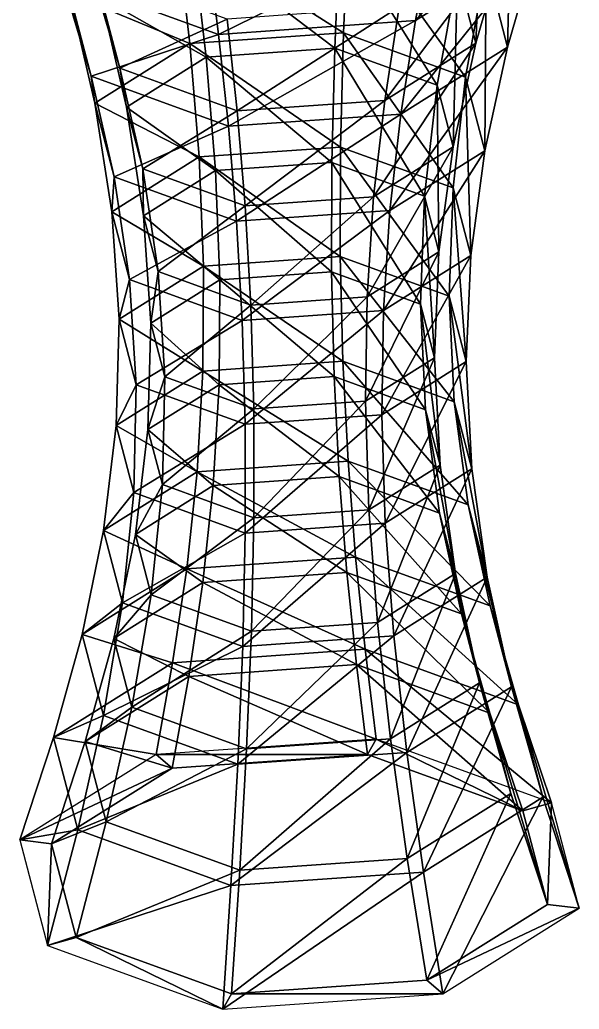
# Model space of a CAD drawing. Header units: metres. Extents: x -147 to 133, y -41 to 845.
# Drawn here: x -85 to 85, y -41.1 to 259.7 of the extents above; entities that cross this region are included whole.
import ezdxf

# ---------------------------------------------------------------- set-up
doc = ezdxf.new("R2010")
doc.units = ezdxf.units.M

msp = doc.modelspace()

# ---------------------------------------------------------------- linework, layer by layer
for points in [[(72.235176, 282.71994, -1663.3917), (82.672745, 313.8389, -1683.8456), (35.23419, 259.4673, -1704.9503), (35.23429, 259.46738, -1704.9502)], [(35.23419, 259.4673, -1704.9503), (82.672745, 313.8389, -1683.8456), (40.386192, 287.26462, -1731.3408), (40.38629, 287.2647, -1731.3407)], [(56.65467, 276.55545, -1597.2885), (64.72875, 311.40613, -1610.8784), (63.230362, 251.4261, -1643.2905), (63.23046, 251.42621, -1643.2904)], [(63.230362, 251.4261, -1643.2905), (64.72875, 311.40613, -1610.8784), (72.235176, 282.71994, -1663.3917), (72.235275, 282.72003, -1663.3916)], [(47.964645, 274.092, -1601.5797), (56.038727, 308.9427, -1615.1697), (53.587677, 252.6033, -1640.9171), (53.587776, 252.60341, -1640.917)], [(53.587677, 252.6033, -1640.9171), (56.038727, 308.9427, -1615.1697), (62.59249, 283.89713, -1661.0183), (62.59259, 283.89722, -1661.0182)], [(13.346569, 255.73807, -1557.2706), (-37.472763, 288.04666, -1574.121), (14.94208, 291.72418, -1568.6376), (14.942181, 291.72427, -1568.6375)], [(13.346569, 255.73807, -1557.2706), (14.94208, 291.72418, -1568.6376), (50.466675, 242.23938, -1582.7671), (50.466774, 242.23949, -1582.767)], [(50.466675, 242.23938, -1582.7671), (14.94208, 291.72418, -1568.6376), (56.65467, 276.55545, -1597.2885), (56.65477, 276.55554, -1597.2883)], [(-33.297485, 252.46544, -1562.1504), (-69.88593, 267.67715, -1610.5267), (-37.472763, 288.04666, -1574.121), (-37.472664, 288.04675, -1574.1208)], [(-33.297485, 252.46544, -1562.1504), (-37.472763, 288.04666, -1574.121), (13.346569, 255.73807, -1557.2706), (13.346669, 255.73817, -1557.2705)], [(10.699701, 251.07703, -1565.7126), (-32.52597, 283.91843, -1581.7687), (12.295211, 287.06314, -1577.0796), (12.295311, 287.06323, -1577.0795)], [(-24.599558, 255.26926, -1711.21), (40.386192, 287.26462, -1731.3408), (-27.994762, 282.46692, -1738.4946), (-27.994663, 282.467, -1738.4945)], [(35.23419, 259.4673, -1704.9503), (40.386192, 287.26462, -1731.3408), (-24.599558, 255.26926, -1711.21), (-24.599459, 255.26936, -1711.2098)], [(10.699701, 251.07703, -1565.7126), (12.295211, 287.06314, -1577.0796), (41.77665, 239.77594, -1587.0583), (41.77675, 239.77605, -1587.0582)], [(41.77665, 239.77594, -1587.0583), (12.295211, 287.06314, -1577.0796), (47.964645, 274.092, -1601.5797), (47.964745, 274.0921, -1601.5796)], [(-28.350693, 248.33719, -1569.798), (-60.24324, 266.49997, -1612.9), (-32.52597, 283.91843, -1581.7687), (-32.52587, 283.91852, -1581.7686)], [(-28.350693, 248.33719, -1569.798), (-32.52597, 283.91843, -1581.7687), (10.699701, 251.07703, -1565.7126), (10.699801, 251.07713, -1565.7125)], [(53.587677, 252.6033, -1640.9171), (62.59249, 283.89713, -1661.0183), (25.870409, 235.18486, -1672.0486), (25.870508, 235.18497, -1672.0485)], [(25.870409, 235.18486, -1672.0486), (62.59249, 283.89713, -1661.0183), (30.287394, 263.59555, -1697.3027), (30.287493, 263.59564, -1697.3026)], [(63.230362, 251.4261, -1643.2905), (72.235176, 282.71994, -1663.3917), (30.817204, 231.05661, -1679.6962), (30.817303, 231.05672, -1679.696)], [(30.817204, 231.05661, -1679.6962), (72.235176, 282.71994, -1663.3917), (35.23419, 259.4673, -1704.9503), (35.23429, 259.46738, -1704.9502)], [(-24.599558, 255.26926, -1711.21), (-27.994762, 282.46692, -1738.4946), (-72.216255, 272.58502, -1678.5037), (-72.216156, 272.5851, -1678.5035)], [(-54.62021, 245.01128, -1652.2374), (-21.952694, 259.9303, -1702.7678), (-63.52623, 275.04846, -1674.2124), (-63.52613, 275.04855, -1674.2123)], [(-54.62021, 245.01128, -1652.2374), (-63.52623, 275.04846, -1674.2124), (-60.24324, 266.49997, -1612.9), (-60.24314, 266.50006, -1612.8999)], [(41.77665, 239.77594, -1587.0583), (47.964645, 274.092, -1601.5797), (46.675705, 221.05394, -1621.331), (46.675804, 221.05405, -1621.3309)], [(46.675705, 221.05394, -1621.331), (47.964645, 274.092, -1601.5797), (53.587677, 252.6033, -1640.9171), (53.587776, 252.60341, -1640.917)], [(50.466675, 242.23938, -1582.7671), (56.65467, 276.55545, -1597.2885), (56.318398, 219.87674, -1623.7043), (56.318497, 219.87685, -1623.7042)], [(56.318398, 219.87674, -1623.7043), (56.65467, 276.55545, -1597.2885), (63.230362, 251.4261, -1643.2905), (63.23046, 251.42621, -1643.2904)], [(-63.31024, 242.54782, -1656.5287), (-24.599558, 255.26926, -1711.21), (-72.216255, 272.58502, -1678.5037), (-72.216156, 272.5851, -1678.5035)], [(-63.31024, 242.54782, -1656.5287), (-72.216255, 272.58502, -1678.5037), (-69.88593, 267.67715, -1610.5267), (-69.88583, 267.67725, -1610.5266)], [(-62.14202, 234.33858, -1594.5479), (-63.31024, 242.54782, -1656.5287), (-69.88593, 267.67715, -1610.5267), (-69.88583, 267.67725, -1610.5266)], [(-62.14202, 234.33858, -1594.5479), (-69.88593, 267.67715, -1610.5267), (-33.297485, 252.46544, -1562.1504), (-33.297386, 252.46555, -1562.1503)], [(-52.49933, 233.16139, -1596.9211), (-54.62021, 245.01128, -1652.2374), (-60.24324, 266.49997, -1612.9), (-60.24314, 266.50006, -1612.8999)], [(-52.49933, 233.16139, -1596.9211), (-60.24324, 266.49997, -1612.9), (-28.350693, 248.33719, -1569.798), (-28.350594, 248.3373, -1569.7979)], [(-18.950766, 232.04013, -1676.7375), (30.287394, 263.59555, -1697.3027), (-21.952694, 259.9303, -1702.7678), (-21.952595, 259.9304, -1702.7677)], [(25.870409, 235.18486, -1672.0486), (30.287394, 263.59555, -1697.3027), (-18.950766, 232.04013, -1676.7375), (-18.950666, 232.04024, -1676.7374)], [(-18.950766, 232.04013, -1676.7375), (-21.952694, 259.9303, -1702.7678), (-54.62021, 245.01128, -1652.2374), (-54.62011, 245.01138, -1652.2373)], [(-21.597633, 227.37909, -1685.1797), (35.23419, 259.4673, -1704.9503), (-24.599558, 255.26926, -1711.21), (-24.599459, 255.26936, -1711.2098)], [(30.817204, 231.05661, -1679.6962), (35.23419, 259.4673, -1704.9503), (-21.597633, 227.37909, -1685.1797), (-21.597534, 227.3792, -1685.1796)], [(12.46647, 221.01178, -1543.6218), (-33.297485, 252.46544, -1562.1504), (13.346569, 255.73807, -1557.2706), (13.346669, 255.73817, -1557.2705)], [(12.46647, 221.01178, -1543.6218), (13.346569, 255.73807, -1557.2706), (46.62748, 208.58917, -1567.0858), (46.62758, 208.58928, -1567.0857)], [(46.62748, 208.58917, -1567.0858), (13.346569, 255.73807, -1557.2706), (50.466675, 242.23938, -1582.7671), (50.466774, 242.23949, -1582.767)], [(-21.597633, 227.37909, -1685.1797), (-24.599558, 255.26926, -1711.21), (-63.31024, 242.54782, -1656.5287), (-63.310143, 242.54793, -1656.5286)], [(-30.459265, 218.00005, -1548.1125), (-62.14202, 234.33858, -1594.5479), (-33.297485, 252.46544, -1562.1504), (-33.297386, 252.46555, -1562.1503)], [(-30.459265, 218.00005, -1548.1125), (-33.297485, 252.46544, -1562.1504), (12.46647, 221.01178, -1543.6218), (12.46657, 221.01189, -1543.6217)], [(9.819604, 216.35074, -1552.064), (-28.350693, 248.33719, -1569.798), (10.699701, 251.07703, -1565.7126), (10.699801, 251.07713, -1565.7125)], [(9.819604, 216.35074, -1552.064), (10.699701, 251.07703, -1565.7126), (37.937454, 206.12573, -1571.3771), (37.937553, 206.12584, -1571.377)], [(37.937454, 206.12573, -1571.3771), (10.699701, 251.07703, -1565.7126), (41.77665, 239.77594, -1587.0583), (41.77675, 239.77605, -1587.0582)], [(46.675705, 221.05394, -1621.331), (53.587677, 252.6033, -1640.9171), (22.527073, 205.87814, -1648.4542), (22.527172, 205.87825, -1648.4541)], [(22.527073, 205.87814, -1648.4542), (53.587677, 252.6033, -1640.9171), (25.870409, 235.18486, -1672.0486), (25.870508, 235.18497, -1672.0485)], [(56.318398, 219.87674, -1623.7043), (63.230362, 251.4261, -1643.2905), (27.473867, 201.7499, -1656.1018), (27.473967, 201.75, -1656.1017)], [(27.473867, 201.7499, -1656.1018), (63.230362, 251.4261, -1643.2905), (30.817204, 231.05661, -1679.6962), (30.817303, 231.05672, -1679.696)], [(-25.512468, 213.8718, -1555.7603), (-52.49933, 233.16139, -1596.9211), (-28.350693, 248.33719, -1569.798), (-28.350594, 248.3373, -1569.7979)], [(-25.512468, 213.8718, -1555.7603), (-28.350693, 248.33719, -1569.798), (9.819604, 216.35074, -1552.064), (9.819704, 216.35085, -1552.0638)], [(-47.600266, 214.43939, -1631.1938), (-18.950766, 232.04013, -1676.7375), (-54.62021, 245.01128, -1652.2374), (-54.62011, 245.01138, -1652.2373)], [(-47.600266, 214.43939, -1631.1938), (-54.62021, 245.01128, -1652.2374), (-52.49933, 233.16139, -1596.9211), (-52.49923, 233.1615, -1596.921)], [(-56.2903, 211.97595, -1635.4851), (-21.597633, 227.37909, -1685.1797), (-63.31024, 242.54782, -1656.5287), (-63.310143, 242.54793, -1656.5286)], [(-56.2903, 211.97595, -1635.4851), (-63.31024, 242.54782, -1656.5287), (-62.14202, 234.33858, -1594.5479), (-62.141922, 234.33868, -1594.5477)], [(46.62748, 208.58917, -1567.0858), (50.466675, 242.23938, -1582.7671), (52.01271, 188.00922, -1604.7598), (52.01281, 188.00932, -1604.7596)], [(52.01271, 188.00922, -1604.7598), (50.466675, 242.23938, -1582.7671), (56.318398, 219.87674, -1623.7043), (56.318497, 219.87685, -1623.7042)], [(37.937454, 206.12573, -1571.3771), (41.77665, 239.77594, -1587.0583), (42.370026, 189.1864, -1602.3864), (42.370125, 189.18651, -1602.3862)], [(42.370026, 189.1864, -1602.3864), (41.77665, 239.77594, -1587.0583), (46.675705, 221.05394, -1621.331), (46.675804, 221.05405, -1621.3309)], [(-16.523315, 203.1383, -1652.5396), (25.870409, 235.18486, -1672.0486), (-18.950766, 232.04013, -1676.7375), (-18.950666, 232.04024, -1676.7374)], [(22.527073, 205.87814, -1648.4542), (25.870409, 235.18486, -1672.0486), (-16.523315, 203.1383, -1652.5396), (-16.523216, 203.13841, -1652.5394)], [(-57.004402, 201.3182, -1577.9275), (-56.2903, 211.97595, -1635.4851), (-62.14202, 234.33858, -1594.5479), (-62.141922, 234.33868, -1594.5477)], [(-57.004402, 201.3182, -1577.9275), (-62.14202, 234.33858, -1594.5479), (-30.459265, 218.00005, -1548.1125), (-30.459166, 218.00015, -1548.1124)], [(-47.36171, 200.141, -1580.3008), (-47.600266, 214.43939, -1631.1938), (-52.49933, 233.16139, -1596.9211), (-52.49923, 233.1615, -1596.921)], [(-47.36171, 200.141, -1580.3008), (-52.49933, 233.16139, -1596.9211), (-25.512468, 213.8718, -1555.7603), (-25.51237, 213.8719, -1555.7601)], [(-16.523315, 203.1383, -1652.5396), (-18.950766, 232.04013, -1676.7375), (-47.600266, 214.43939, -1631.1938), (-47.600166, 214.4395, -1631.1937)], [(-19.170181, 198.47726, -1660.9816), (30.817204, 231.05661, -1679.6962), (-21.597633, 227.37909, -1685.1797), (-21.597534, 227.3792, -1685.1796)], [(27.473867, 201.7499, -1656.1018), (30.817204, 231.05661, -1679.6962), (-19.170181, 198.47726, -1660.9816), (-19.170082, 198.47737, -1660.9814)], [(-19.170181, 198.47726, -1660.9816), (-21.597633, 227.37909, -1685.1797), (-56.2903, 211.97595, -1635.4851), (-56.2902, 211.97606, -1635.485)], [(12.392599, 187.70525, -1527.4017), (-30.459265, 218.00005, -1548.1125), (12.46647, 221.01178, -1543.6218), (12.46657, 221.01189, -1543.6217)], [(12.392599, 187.70525, -1527.4017), (12.46647, 221.01178, -1543.6218), (45.435234, 175.68933, -1550.0975), (45.435333, 175.68944, -1550.0974)], [(45.435234, 175.68933, -1550.0975), (12.46647, 221.01178, -1543.6218), (46.62748, 208.58917, -1567.0858), (46.62758, 208.58928, -1567.0857)], [(42.370026, 189.1864, -1602.3864), (46.675705, 221.05394, -1621.331), (20.520792, 175.45563, -1626.927), (20.520891, 175.45573, -1626.9269)], [(20.520792, 175.45563, -1626.927), (46.675705, 221.05394, -1621.331), (22.527073, 205.87814, -1648.4542), (22.527172, 205.87825, -1648.4541)], [(52.01271, 188.00922, -1604.7598), (56.318398, 219.87674, -1623.7043), (25.467585, 171.32738, -1634.5746), (25.467684, 171.32748, -1634.5745)], [(25.467585, 171.32738, -1634.5746), (56.318398, 219.87674, -1623.7043), (27.473867, 201.7499, -1656.1018), (27.473967, 201.75, -1656.1017)], [(-29.127815, 184.79211, -1531.7455), (-57.004402, 201.3182, -1577.9275), (-30.459265, 218.00005, -1548.1125), (-30.459166, 218.00015, -1548.1124)], [(-29.127815, 184.79211, -1531.7455), (-30.459265, 218.00005, -1548.1125), (12.392599, 187.70525, -1527.4017), (12.392699, 187.70535, -1527.4016)], [(-42.92913, 183.20169, -1611.31), (-16.523315, 203.1383, -1652.5396), (-47.600266, 214.43939, -1631.1938), (-47.600166, 214.4395, -1631.1937)], [(-42.92913, 183.20169, -1611.31), (-47.600266, 214.43939, -1631.1938), (-47.36171, 200.141, -1580.3008), (-47.36161, 200.14111, -1580.3007)], [(-24.18102, 180.66386, -1539.3931), (-47.36171, 200.141, -1580.3008), (-25.512468, 213.8718, -1555.7603), (-25.51237, 213.8719, -1555.7601)], [(9.745731, 183.04422, -1535.8438), (-25.512468, 213.8718, -1555.7603), (9.819604, 216.35074, -1552.064), (9.819704, 216.35085, -1552.0638)], [(-24.18102, 180.66386, -1539.3931), (-25.512468, 213.8718, -1555.7603), (9.745731, 183.04422, -1535.8438), (9.745831, 183.04433, -1535.8436)], [(9.745731, 183.04422, -1535.8438), (9.819604, 216.35074, -1552.064), (36.7452, 173.22589, -1554.3888), (36.7453, 173.226, -1554.3887)], [(36.7452, 173.22589, -1554.3888), (9.819604, 216.35074, -1552.064), (37.937454, 206.12573, -1571.3771), (37.937553, 206.12584, -1571.377)], [(-51.619156, 180.73825, -1615.6013), (-56.2903, 211.97595, -1635.4851), (-57.004402, 201.3182, -1577.9275), (-57.004303, 201.31831, -1577.9274)], [(-51.619156, 180.73825, -1615.6013), (-19.170181, 198.47726, -1660.9816), (-56.2903, 211.97595, -1635.4851), (-56.2902, 211.97606, -1635.485)], [(45.435234, 175.68933, -1550.0975), (46.62748, 208.58917, -1567.0858), (50.644157, 155.78313, -1586.5381), (50.644257, 155.78323, -1586.538)], [(50.644157, 155.78313, -1586.5381), (46.62748, 208.58917, -1567.0858), (52.01271, 188.00922, -1604.7598), (52.01281, 188.00932, -1604.7596)], [(-14.811278, 172.97668, -1630.6233), (22.527073, 205.87814, -1648.4542), (-16.523315, 203.1383, -1652.5396), (-16.523216, 203.13841, -1652.5394)], [(20.520792, 175.45563, -1626.927), (22.527073, 205.87814, -1648.4542), (-14.811278, 172.97668, -1630.6233), (-14.811178, 172.97679, -1630.6232)], [(36.7452, 173.22589, -1554.3888), (37.937454, 206.12573, -1571.3771), (41.001472, 156.96033, -1584.1647), (41.00157, 156.96043, -1584.1646)], [(41.001472, 156.96033, -1584.1647), (37.937454, 206.12573, -1571.3771), (42.370026, 189.1864, -1602.3864), (42.370125, 189.18651, -1602.3862)], [(-14.811278, 172.97668, -1630.6233), (-16.523315, 203.1383, -1652.5396), (-42.92913, 183.20169, -1611.31), (-42.92903, 183.2018, -1611.3099)], [(-17.458143, 168.31564, -1639.0654), (27.473867, 201.7499, -1656.1018), (-19.170181, 198.47726, -1660.9816), (-19.170082, 198.47737, -1660.9814)], [(25.467585, 171.32738, -1634.5746), (27.473867, 201.7499, -1656.1018), (-17.458143, 168.31564, -1639.0654), (-17.458044, 168.31575, -1639.0653)], [(-54.80391, 168.6564, -1560.5842), (-51.619156, 180.73825, -1615.6013), (-57.004402, 201.3182, -1577.9275), (-57.004303, 201.31831, -1577.9274)], [(-54.80391, 168.6564, -1560.5842), (-57.004402, 201.3182, -1577.9275), (-29.127815, 184.79211, -1531.7455), (-29.127716, 184.79222, -1531.7454)], [(-45.161224, 167.47922, -1562.9575), (-42.92913, 183.20169, -1611.31), (-47.36171, 200.141, -1580.3008), (-47.36161, 200.14111, -1580.3007)], [(-45.161224, 167.47922, -1562.9575), (-47.36171, 200.141, -1580.3008), (-24.18102, 180.66386, -1539.3931), (-24.180922, 180.66397, -1539.393)], [(-17.458143, 168.31564, -1639.0654), (-19.170181, 198.47726, -1660.9816), (-51.619156, 180.73825, -1615.6013), (-51.619057, 180.73836, -1615.6012)], [(13.159282, 155.87888, -1508.5006), (-29.127815, 184.79211, -1531.7455), (12.392599, 187.70525, -1527.4017), (12.392699, 187.70535, -1527.4016)], [(13.159282, 155.87888, -1508.5006), (12.392599, 187.70525, -1527.4017), (47.002625, 143.5718, -1531.7465), (47.002724, 143.5719, -1531.7463)], [(47.002625, 143.5718, -1531.7465), (12.392599, 187.70525, -1527.4017), (45.435234, 175.68933, -1550.0975), (45.435333, 175.68944, -1550.0974)], [(41.001472, 156.96033, -1584.1647), (42.370026, 189.1864, -1602.3864), (20.021284, 143.77568, -1607.7291), (20.021383, 143.77579, -1607.729)], [(20.021284, 143.77568, -1607.7291), (42.370026, 189.1864, -1602.3864), (20.520792, 175.45563, -1626.927), (20.520891, 175.45573, -1626.9269)], [(50.644157, 155.78313, -1586.5381), (52.01271, 188.00922, -1604.7598), (24.968079, 139.64743, -1615.3768), (24.968178, 139.64754, -1615.3767)], [(24.968079, 139.64743, -1615.3768), (52.01271, 188.00922, -1604.7598), (25.467585, 171.32738, -1634.5746), (25.467684, 171.32748, -1634.5745)], [(-29.367294, 152.89516, -1512.9496), (-54.80391, 168.6564, -1560.5842), (-29.127815, 184.79211, -1531.7455), (-29.127716, 184.79222, -1531.7454)], [(-29.367294, 152.89516, -1512.9496), (-29.127815, 184.79211, -1531.7455), (13.159282, 155.87888, -1508.5006), (13.159382, 155.87898, -1508.5005)], [(-49.59497, 148.75021, -1597.0247), (-51.619156, 180.73825, -1615.6013), (-54.80391, 168.6564, -1560.5842), (-54.80381, 168.65651, -1560.5841)], [(-49.59497, 148.75021, -1597.0247), (-17.458143, 168.31564, -1639.0654), (-51.619156, 180.73825, -1615.6013), (-51.619057, 180.73836, -1615.6012)], [(-40.904945, 151.21365, -1592.7334), (-42.92913, 183.20169, -1611.31), (-45.161224, 167.47922, -1562.9575), (-45.161125, 167.47932, -1562.9574)], [(-24.4205, 148.7669, -1520.5973), (-45.161224, 167.47922, -1562.9575), (-24.18102, 180.66386, -1539.3931), (-24.180922, 180.66397, -1539.393)], [(-40.904945, 151.21365, -1592.7334), (-14.811278, 172.97668, -1630.6233), (-42.92913, 183.20169, -1611.31), (-42.92903, 183.2018, -1611.3099)], [(-24.4205, 148.7669, -1520.5973), (-24.18102, 180.66386, -1539.3931), (10.512414, 151.21785, -1516.9427), (10.512514, 151.21796, -1516.9426)], [(10.512414, 151.21785, -1516.9427), (-24.18102, 180.66386, -1539.3931), (9.745731, 183.04422, -1535.8438), (9.745831, 183.04433, -1535.8436)], [(10.512414, 151.21785, -1516.9427), (9.745731, 183.04422, -1535.8438), (38.3126, 141.10834, -1536.0377), (38.3127, 141.10844, -1536.0376)], [(38.3126, 141.10834, -1536.0377), (9.745731, 183.04422, -1535.8438), (36.7452, 173.22589, -1554.3888), (36.7453, 173.226, -1554.3887)], [(-13.905467, 141.39532, -1611.2784), (20.520792, 175.45563, -1626.927), (-14.811278, 172.97668, -1630.6233), (-14.811178, 172.97679, -1630.6232)], [(20.021284, 143.77568, -1607.7291), (20.520792, 175.45563, -1626.927), (-13.905467, 141.39532, -1611.2784), (-13.905367, 141.39543, -1611.2783)], [(47.002625, 143.5718, -1531.7465), (45.435234, 175.68933, -1550.0975), (52.33779, 123.1832, -1569.0701), (52.33789, 123.1833, -1569.07)], [(52.33779, 123.1832, -1569.0701), (45.435234, 175.68933, -1550.0975), (50.644157, 155.78313, -1586.5381), (50.644257, 155.78323, -1586.538)], [(-13.905467, 141.39532, -1611.2784), (-14.811278, 172.97668, -1630.6233), (-40.904945, 151.21365, -1592.7334), (-40.904846, 151.21376, -1592.7333)], [(38.3126, 141.10834, -1536.0377), (36.7452, 173.22589, -1554.3888), (42.6951, 124.3604, -1566.6967), (42.695198, 124.3605, -1566.6965)], [(42.6951, 124.3604, -1566.6967), (36.7452, 173.22589, -1554.3888), (41.001472, 156.96033, -1584.1647), (41.00157, 156.96043, -1584.1646)], [(-55.66559, 136.36842, -1542.4873), (-49.59497, 148.75021, -1597.0247), (-54.80391, 168.6564, -1560.5842), (-54.80381, 168.65651, -1560.5841)], [(-55.66559, 136.36842, -1542.4873), (-54.80391, 168.6564, -1560.5842), (-29.367294, 152.89516, -1512.9496), (-29.367195, 152.89526, -1512.9495)], [(-16.552332, 136.7343, -1619.7206), (25.467585, 171.32738, -1634.5746), (-17.458143, 168.31564, -1639.0654), (-17.458044, 168.31575, -1639.0653)], [(24.968079, 139.64743, -1615.3768), (25.467585, 171.32738, -1634.5746), (-16.552332, 136.7343, -1619.7206), (-16.552233, 136.7344, -1619.7205)], [(-16.552332, 136.7343, -1619.7206), (-17.458143, 168.31564, -1639.0654), (-49.59497, 148.75021, -1597.0247), (-49.59487, 148.75032, -1597.0245)], [(-46.022903, 135.19124, -1544.8606), (-40.904945, 151.21365, -1592.7334), (-45.161224, 167.47922, -1562.9575), (-45.161125, 167.47932, -1562.9574)], [(-46.022903, 135.19124, -1544.8606), (-45.161224, 167.47922, -1562.9575), (-24.4205, 148.7669, -1520.5973), (-24.4204, 148.76701, -1520.5972)], [(21.092703, 110.78474, -1590.96), (41.001472, 156.96033, -1584.1647), (20.021284, 143.77568, -1607.7291), (20.021383, 143.77579, -1607.729)], [(42.6951, 124.3604, -1566.6967), (41.001472, 156.96033, -1584.1647), (21.092703, 110.78474, -1590.96), (21.092802, 110.784836, -1590.9598)], [(14.741936, 125.48941, -1486.9971), (-29.367294, 152.89516, -1512.9496), (13.159282, 155.87888, -1508.5006), (13.159382, 155.87898, -1508.5005)], [(14.741936, 125.48941, -1486.9971), (13.159282, 155.87888, -1508.5006), (51.248985, 112.21367, -1512.0725), (51.249084, 112.21377, -1512.0724)], [(51.248985, 112.21367, -1512.0725), (13.159282, 155.87888, -1508.5006), (47.002625, 143.5718, -1531.7465), (47.002724, 143.5719, -1531.7463)], [(26.039497, 106.65649, -1598.6077), (50.644157, 155.78313, -1586.5381), (24.968079, 139.64743, -1615.3768), (24.968178, 139.64754, -1615.3767)], [(52.33779, 123.1832, -1569.0701), (50.644157, 155.78313, -1586.5381), (26.039497, 106.65649, -1598.6077), (26.039597, 106.656586, -1598.6075)], [(-31.13177, 122.270836, -1491.7961), (-55.66559, 136.36842, -1542.4873), (-29.367294, 152.89516, -1512.9496), (-29.367195, 152.89526, -1512.9495)], [(-41.640404, 118.44329, -1575.5195), (-40.904945, 151.21365, -1592.7334), (-46.022903, 135.19124, -1544.8606), (-46.022804, 135.19135, -1544.8605)], [(-41.640404, 118.44329, -1575.5195), (-13.905467, 141.39532, -1611.2784), (-40.904945, 151.21365, -1592.7334), (-40.904846, 151.21376, -1592.7333)], [(-31.13177, 122.270836, -1491.7961), (-29.367294, 152.89516, -1512.9496), (14.741936, 125.48941, -1486.9971), (14.742036, 125.48951, -1486.997)], [(12.095066, 120.82837, -1495.4391), (-24.4205, 148.7669, -1520.5973), (10.512414, 151.21785, -1516.9427), (10.512514, 151.21796, -1516.9426)], [(12.095066, 120.82837, -1495.4391), (10.512414, 151.21785, -1516.9427), (42.558952, 109.75022, -1516.3638), (42.55905, 109.75032, -1516.3636)], [(42.558952, 109.75022, -1516.3638), (10.512414, 151.21785, -1516.9427), (38.3126, 141.10834, -1536.0377), (38.3127, 141.10844, -1536.0376)], [(-50.33043, 115.97984, -1579.8108), (-49.59497, 148.75021, -1597.0247), (-55.66559, 136.36842, -1542.4873), (-55.66549, 136.36853, -1542.4872)], [(-50.33043, 115.97984, -1579.8108), (-16.552332, 136.7343, -1619.7206), (-49.59497, 148.75021, -1597.0247), (-49.59487, 148.75032, -1597.0245)], [(-26.184975, 118.142586, -1499.4438), (-46.022903, 135.19124, -1544.8606), (-24.4205, 148.7669, -1520.5973), (-24.4204, 148.76701, -1520.5972)], [(-26.184975, 118.142586, -1499.4438), (-24.4205, 148.7669, -1520.5973), (12.095066, 120.82837, -1495.4391), (12.095166, 120.82847, -1495.439)], [(-13.840203, 108.333786, -1594.6145), (-13.905467, 141.39532, -1611.2784), (-41.640404, 118.44329, -1575.5195), (-41.640305, 118.44339, -1575.5194)], [(-13.840203, 108.333786, -1594.6145), (20.021284, 143.77568, -1607.7291), (-13.905467, 141.39532, -1611.2784), (-13.905367, 141.39543, -1611.2783)], [(21.092703, 110.78474, -1590.96), (20.021284, 143.77568, -1607.7291), (-13.840203, 108.333786, -1594.6145), (-13.840103, 108.333885, -1594.6144)], [(51.248985, 112.21367, -1512.0725), (47.002625, 143.5718, -1531.7465), (57.00406, 90.22035, -1552.3336), (57.004158, 90.22045, -1552.3335)], [(57.00406, 90.22035, -1552.3336), (47.002625, 143.5718, -1531.7465), (52.33779, 123.1832, -1569.0701), (52.33789, 123.1833, -1569.07)], [(-16.48707, 103.67276, -1603.0566), (24.968079, 139.64743, -1615.3768), (-16.552332, 136.7343, -1619.7206), (-16.552233, 136.7344, -1619.7205)], [(26.039497, 106.65649, -1598.6077), (24.968079, 139.64743, -1615.3768), (-16.48707, 103.67276, -1603.0566), (-16.48697, 103.67286, -1603.0565)], [(42.558952, 109.75022, -1516.3638), (38.3126, 141.10834, -1536.0377), (47.361366, 91.39755, -1549.9603), (47.361465, 91.39765, -1549.9602)], [(47.361366, 91.39755, -1549.9603), (38.3126, 141.10834, -1536.0377), (42.6951, 124.3604, -1566.6967), (42.695198, 124.3605, -1566.6965)], [(-59.499924, 104.44335, -1523.6587), (-50.33043, 115.97984, -1579.8108), (-55.66559, 136.36842, -1542.4873), (-55.66549, 136.36853, -1542.4872)], [(-59.499924, 104.44335, -1523.6587), (-55.66559, 136.36842, -1542.4873), (-31.13177, 122.270836, -1491.7961), (-31.13167, 122.270935, -1491.796)], [(-16.48707, 103.67276, -1603.0566), (-16.552332, 136.7343, -1619.7206), (-50.33043, 115.97984, -1579.8108), (-50.33033, 115.97994, -1579.8107)], [(-49.85724, 103.26615, -1526.032), (-41.640404, 118.44329, -1575.5195), (-46.022903, 135.19124, -1544.8606), (-46.022804, 135.19135, -1544.8605)], [(-49.85724, 103.26615, -1526.032), (-46.022903, 135.19124, -1544.8606), (-26.184975, 118.142586, -1499.4438), (-26.184875, 118.142685, -1499.4437)], [(17.058819, 96.3929, -1463.1516), (-31.13177, 122.270836, -1491.7961), (14.741936, 125.48941, -1486.9971), (14.742036, 125.48951, -1486.997)], [(17.058819, 96.3929, -1463.1516), (14.741936, 125.48941, -1486.9971), (57.905914, 81.5389, -1491.2081), (57.906013, 81.539, -1491.208)], [(57.905914, 81.5389, -1491.2081), (14.741936, 125.48941, -1486.9971), (51.248985, 112.21367, -1512.0725), (51.249084, 112.21377, -1512.0724)], [(23.689121, 76.521126, -1576.5485), (42.6951, 124.3604, -1566.6967), (21.092703, 110.78474, -1590.96), (21.092802, 110.784836, -1590.9598)], [(47.361366, 91.39755, -1549.9603), (42.6951, 124.3604, -1566.6967), (23.689121, 76.521126, -1576.5485), (23.68922, 76.521225, -1576.5483)], [(-34.268463, 92.791695, -1468.5214), (-59.499924, 104.44335, -1523.6587), (-31.13177, 122.270836, -1491.7961), (-31.13167, 122.270935, -1491.796)], [(-34.268463, 92.791695, -1468.5214), (-31.13177, 122.270836, -1491.7961), (17.058819, 96.3929, -1463.1516), (17.058918, 96.393, -1463.1515)], [(14.411951, 91.73186, -1471.5938), (-26.184975, 118.142586, -1499.4438), (12.095066, 120.82837, -1495.4391), (12.095166, 120.82847, -1495.439)], [(14.411951, 91.73186, -1471.5938), (12.095066, 120.82837, -1495.4391), (49.21589, 79.075455, -1495.4994), (49.21599, 79.075554, -1495.4993)], [(49.21589, 79.075455, -1495.4994), (12.095066, 120.82837, -1495.4391), (42.558952, 109.75022, -1516.3638), (42.55905, 109.75032, -1516.3636)], [(28.635916, 72.392876, -1584.196), (52.33779, 123.1832, -1569.0701), (26.039497, 106.65649, -1598.6077), (26.039597, 106.656586, -1598.6075)], [(57.00406, 90.22035, -1552.3336), (52.33779, 123.1832, -1569.0701), (28.635916, 72.392876, -1584.196), (28.636015, 72.392975, -1584.1959)], [(-45.054817, 84.9135, -1559.6285), (-41.640404, 118.44329, -1575.5195), (-49.85724, 103.26615, -1526.032), (-49.85714, 103.26625, -1526.0319)], [(-29.321667, 88.663445, -1476.1691), (-49.85724, 103.26615, -1526.032), (-26.184975, 118.142586, -1499.4438), (-26.184875, 118.142685, -1499.4437)], [(-45.054817, 84.9135, -1559.6285), (-13.840203, 108.333786, -1594.6145), (-41.640404, 118.44329, -1575.5195), (-41.640305, 118.44339, -1575.5194)], [(-29.321667, 88.663445, -1476.1691), (-26.184975, 118.142586, -1499.4438), (14.411951, 91.73186, -1471.5938), (14.412051, 91.73196, -1471.5936)], [(-53.744843, 82.45005, -1563.9198), (-50.33043, 115.97984, -1579.8108), (-59.499924, 104.44335, -1523.6587), (-59.499825, 104.44345, -1523.6586)], [(-53.744843, 82.45005, -1563.9198), (-16.48707, 103.67276, -1603.0566), (-50.33043, 115.97984, -1579.8108), (-50.33033, 115.97994, -1579.8107)], [(57.905914, 81.5389, -1491.2081), (51.248985, 112.21367, -1512.0725), (64.34517, 56.930973, -1536.2556), (64.34527, 56.931072, -1536.2555)], [(64.34517, 56.930973, -1536.2556), (51.248985, 112.21367, -1512.0725), (57.00406, 90.22035, -1552.3336), (57.004158, 90.22045, -1552.3335)], [(-14.590918, 73.83534, -1580.5531), (-13.840203, 108.333786, -1594.6145), (-45.054817, 84.9135, -1559.6285), (-45.054718, 84.9136, -1559.6284)], [(23.689121, 76.521126, -1576.5485), (21.092703, 110.78474, -1590.96), (-14.590918, 73.83534, -1580.5531), (-14.590817, 73.83544, -1580.553)], [(-14.590918, 73.83534, -1580.5531), (21.092703, 110.78474, -1590.96), (-13.840203, 108.333786, -1594.6145), (-13.840103, 108.333885, -1594.6144)], [(49.21589, 79.075455, -1495.4994), (42.558952, 109.75022, -1516.3638), (54.702477, 58.10817, -1533.8823), (54.702576, 58.10827, -1533.8822)], [(54.702477, 58.10817, -1533.8823), (42.558952, 109.75022, -1516.3638), (47.361366, 91.39755, -1549.9603), (47.361465, 91.39765, -1549.9602)], [(28.635916, 72.392876, -1584.196), (26.039497, 106.65649, -1598.6077), (-17.237785, 69.1743, -1588.9952), (-17.237686, 69.1744, -1588.9951)], [(-17.237785, 69.1743, -1588.9952), (26.039497, 106.65649, -1598.6077), (-16.48707, 103.67276, -1603.0566), (-16.48697, 103.67286, -1603.0565)], [(-66.00908, 72.84483, -1504.1718), (-53.744843, 82.45005, -1563.9198), (-59.499924, 104.44335, -1523.6587), (-59.499825, 104.44345, -1523.6586)], [(-66.00908, 72.84483, -1504.1718), (-59.499924, 104.44335, -1523.6587), (-34.268463, 92.791695, -1468.5214), (-34.268364, 92.791794, -1468.5212)], [(-56.366394, 71.66764, -1506.545), (-45.054817, 84.9135, -1559.6285), (-49.85724, 103.26615, -1526.032), (-49.85714, 103.26625, -1526.0319)], [(-56.366394, 71.66764, -1506.545), (-49.85724, 103.26615, -1526.032), (-29.321667, 88.663445, -1476.1691), (-29.321568, 88.66354, -1476.169)], [(-17.237785, 69.1743, -1588.9952), (-16.48707, 103.67276, -1603.0566), (-53.744843, 82.45005, -1563.9198), (-53.744743, 82.45015, -1563.9197)], [(19.976742, 68.354774, -1437.3893), (-34.268463, 92.791695, -1468.5214), (17.058819, 96.3929, -1463.1516), (17.058918, 96.393, -1463.1515)], [(19.976742, 68.354774, -1437.3893), (17.058819, 96.3929, -1463.1516), (66.536125, 51.423515, -1469.3694), (66.536224, 51.423615, -1469.3693)], [(66.536125, 51.423515, -1469.3694), (17.058819, 96.3929, -1463.1516), (57.905914, 81.5389, -1491.2081), (57.906013, 81.539, -1491.208)], [(-38.528435, 64.24997, -1443.5099), (-66.00908, 72.84483, -1504.1718), (-34.268463, 92.791695, -1468.5214), (-34.268364, 92.791794, -1468.5212)], [(-38.528435, 64.24997, -1443.5099), (-34.268463, 92.791695, -1468.5214), (19.976742, 68.354774, -1437.3893), (19.976841, 68.35487, -1437.3892)], [(17.32987, 63.69374, -1445.8314), (-29.321667, 88.663445, -1476.1691), (14.411951, 91.73186, -1471.5938), (14.412051, 91.73196, -1471.5936)], [(17.32987, 63.69374, -1445.8314), (14.411951, 91.73186, -1471.5938), (57.846092, 48.96007, -1473.6605), (57.84619, 48.96017, -1473.6604)], [(57.846092, 48.96007, -1473.6605), (14.411951, 91.73186, -1471.5938), (49.21589, 79.075455, -1495.4994), (49.21599, 79.075554, -1495.4993)], [(27.657753, 41.112373, -1564.2583), (47.361366, 91.39755, -1549.9603), (23.689121, 76.521126, -1576.5485), (23.68922, 76.521225, -1576.5483)], [(54.702477, 58.10817, -1533.8823), (47.361366, 91.39755, -1549.9603), (27.657753, 41.112373, -1564.2583), (27.657852, 41.112473, -1564.2582)], [(-33.581642, 60.12171, -1451.1576), (-56.366394, 71.66764, -1506.545), (-29.321667, 88.663445, -1476.1691), (-29.321568, 88.66354, -1476.169)], [(-33.581642, 60.12171, -1451.1576), (-29.321667, 88.663445, -1476.1691), (17.32987, 63.69374, -1445.8314), (17.32997, 63.69384, -1445.8313)], [(32.604553, 36.984123, -1571.906), (57.00406, 90.22035, -1552.3336), (28.635916, 72.392876, -1584.196), (28.636015, 72.392975, -1584.1959)], [(64.34517, 56.930973, -1536.2556), (57.00406, 90.22035, -1552.3336), (32.604553, 36.984123, -1571.906), (32.604652, 36.984222, -1571.9059)], [(-50.8798, 50.700363, -1544.928), (-45.054817, 84.9135, -1559.6285), (-56.366394, 71.66764, -1506.545), (-56.366295, 71.66774, -1506.5449)], [(-50.8798, 50.700363, -1544.928), (-14.590918, 73.83534, -1580.5531), (-45.054817, 84.9135, -1559.6285), (-45.054718, 84.9136, -1559.6284)], [(-59.56983, 48.236916, -1549.2192), (-53.744843, 82.45005, -1563.9198), (-66.00908, 72.84483, -1504.1718), (-66.00898, 72.84493, -1504.1716)], [(-59.56983, 48.236916, -1549.2192), (-17.237785, 69.1743, -1588.9952), (-53.744843, 82.45005, -1563.9198), (-53.744743, 82.45015, -1563.9197)], [(66.536125, 51.423515, -1469.3694), (57.905914, 81.5389, -1491.2081), (73.87587, 23.374275, -1520.7166), (73.87597, 23.374374, -1520.7164)], [(73.87587, 23.374275, -1520.7166), (57.905914, 81.5389, -1491.2081), (64.34517, 56.930973, -1536.2556), (64.34527, 56.931072, -1536.2555)], [(57.846092, 48.96007, -1473.6605), (49.21589, 79.075455, -1495.4994), (64.233185, 24.551472, -1518.3431), (64.233284, 24.55157, -1518.343)], [(64.233185, 24.551472, -1518.3431), (49.21589, 79.075455, -1495.4994), (54.702477, 58.10817, -1533.8823), (54.702576, 58.10827, -1533.8822)], [(27.657753, 41.112373, -1564.2583), (23.689121, 76.521126, -1576.5485), (-16.075861, 38.043957, -1568.8335), (-16.075762, 38.044056, -1568.8334)], [(-16.075861, 38.043957, -1568.8335), (23.689121, 76.521126, -1576.5485), (-14.590918, 73.83534, -1580.5531), (-14.590817, 73.83544, -1580.553)], [(-74.70785, 41.51362, -1484.1459), (-59.56983, 48.236916, -1549.2192), (-66.00908, 72.84483, -1504.1718), (-66.00898, 72.84493, -1504.1716)], [(-74.70785, 41.51362, -1484.1459), (-66.00908, 72.84483, -1504.1718), (-38.528435, 64.24997, -1443.5099), (-38.528336, 64.25007, -1443.5098)], [(-16.075861, 38.043957, -1568.8335), (-14.590918, 73.83534, -1580.5531), (-50.8798, 50.700363, -1544.928), (-50.8797, 50.700462, -1544.9279)], [(32.604553, 36.984123, -1571.906), (28.635916, 72.392876, -1584.196), (-18.722725, 33.38292, -1577.2756), (-18.722626, 33.38302, -1577.2755)], [(-18.722725, 33.38292, -1577.2756), (28.635916, 72.392876, -1584.196), (-17.237785, 69.1743, -1588.9952), (-17.237686, 69.1744, -1588.9951)], [(-65.065155, 40.336426, -1486.5192), (-50.8798, 50.700363, -1544.928), (-56.366394, 71.66764, -1506.545), (-56.366295, 71.66774, -1506.5449)], [(-65.065155, 40.336426, -1486.5192), (-56.366394, 71.66764, -1506.545), (-33.581642, 60.12171, -1451.1576), (-33.581543, 60.12181, -1451.1575)], [(-18.722725, 33.38292, -1577.2756), (-17.237785, 69.1743, -1588.9952), (-59.56983, 48.236916, -1549.2192), (-59.569733, 48.237015, -1549.2191)], [(23.320387, 41.066353, -1410.269), (-38.528435, 64.24997, -1443.5099), (19.976742, 68.354774, -1437.3893), (19.976841, 68.35487, -1437.3892)], [(23.320387, 41.066353, -1410.269), (19.976742, 68.354774, -1437.3893), (76.564064, 21.704363, -1446.8403), (76.56416, 21.704462, -1446.8402)], [(76.564064, 21.704363, -1446.8403), (19.976742, 68.354774, -1437.3893), (66.536125, 51.423515, -1469.3694), (66.536224, 51.423615, -1469.3693)], [(-43.584076, 36.372234, -1417.2684), (-74.70785, 41.51362, -1484.1459), (-38.528435, 64.24997, -1443.5099), (-38.528336, 64.25007, -1443.5098)], [(-43.584076, 36.372234, -1417.2684), (-38.528435, 64.24997, -1443.5099), (23.320387, 41.066353, -1410.269), (23.320486, 41.066452, -1410.2689)], [(20.67352, 36.40532, -1418.7112), (-33.581642, 60.12171, -1451.1576), (17.32987, 63.69374, -1445.8314), (17.32997, 63.69384, -1445.8313)], [(20.67352, 36.40532, -1418.7112), (17.32987, 63.69374, -1445.8314), (67.87404, 19.240915, -1451.1316), (67.87414, 19.241014, -1451.1315)], [(67.87404, 19.240915, -1451.1316), (17.32987, 63.69374, -1445.8314), (57.846092, 48.96007, -1473.6605), (57.84619, 48.96017, -1473.6604)], [(-38.637283, 32.243984, -1424.9161), (-65.065155, 40.336426, -1486.5192), (-33.581642, 60.12171, -1451.1576), (-33.581543, 60.12181, -1451.1575)], [(-38.637283, 32.243984, -1424.9161), (-33.581642, 60.12171, -1451.1576), (20.67352, 36.40532, -1418.7112), (20.673618, 36.40542, -1418.711)], [(32.749672, 4.766197, -1553.7047), (54.702477, 58.10817, -1533.8823), (27.657753, 41.112373, -1564.2583), (27.657852, 41.112473, -1564.2582)], [(64.233185, 24.551472, -1518.3431), (54.702477, 58.10817, -1533.8823), (32.749672, 4.766197, -1553.7047), (32.74977, 4.766297, -1553.7046)], [(37.696472, 0.637945, -1561.3524), (64.34517, 56.930973, -1536.2556), (32.604553, 36.984123, -1571.906), (32.604652, 36.984222, -1571.9059)], [(73.87587, 23.374275, -1520.7166), (64.34517, 56.930973, -1536.2556), (37.696472, 0.637945, -1561.3524), (37.69657, 0.638045, -1561.3523)], [(76.564064, 21.704363, -1446.8403), (66.536125, 51.423515, -1469.3694), (84.95755, -10.371766, -1505.5592), (84.95765, -10.371666, -1505.5591)], [(84.95755, -10.371766, -1505.5592), (66.536125, 51.423515, -1469.3694), (73.87587, 23.374275, -1520.7166), (73.87597, 23.374374, -1520.7164)], [(-67.368095, 13.464394, -1535.493), (-59.56983, 48.236916, -1549.2192), (-74.70785, 41.51362, -1484.1459), (-74.70775, 41.513718, -1484.1458)], [(-67.368095, 13.464394, -1535.493), (-18.722725, 33.38292, -1577.2756), (-59.56983, 48.236916, -1549.2192), (-59.569733, 48.237015, -1549.2191)], [(-58.67807, 15.927839, -1531.2018), (-50.8798, 50.700363, -1544.928), (-65.065155, 40.336426, -1486.5192), (-65.065056, 40.336525, -1486.519)], [(-58.67807, 15.927839, -1531.2018), (-16.075861, 38.043957, -1568.8335), (-50.8798, 50.700363, -1544.928), (-50.8797, 50.700462, -1544.9279)], [(67.87404, 19.240915, -1451.1316), (57.846092, 48.96007, -1473.6605), (75.31486, -9.194569, -1503.1858), (75.31496, -9.194468, -1503.1857)], [(75.31486, -9.194569, -1503.1858), (57.846092, 48.96007, -1473.6605), (64.233185, 24.551472, -1518.3431), (64.233284, 24.55157, -1518.343)], [(-84.95758, 10.371753, -1463.7382), (-67.368095, 13.464394, -1535.493), (-74.70785, 41.51362, -1484.1459), (-74.70775, 41.513718, -1484.1458)], [(-84.95758, 10.371753, -1463.7382), (-74.70785, 41.51362, -1484.1459), (-43.584076, 36.372234, -1417.2684), (-43.583977, 36.372334, -1417.2683)], [(-75.314896, 9.194557, -1466.1116), (-58.67807, 15.927839, -1531.2018), (-65.065155, 40.336426, -1486.5192), (-65.065056, 40.336525, -1486.519)], [(-75.314896, 9.194557, -1466.1116), (-65.065155, 40.336426, -1486.5192), (-38.637283, 32.243984, -1424.9161), (-38.637184, 32.244083, -1424.916)], [(20.67352, 36.40532, -1418.7112), (23.320387, 41.066353, -1410.269), (-43.584076, 36.372234, -1417.2684), (-43.583977, 36.372334, -1417.2683)], [(32.749672, 4.766197, -1553.7047), (27.657753, 41.112373, -1564.2583), (-18.161833, 1.194168, -1559.0309), (-18.161734, 1.194268, -1559.0308)], [(-18.161833, 1.194168, -1559.0309), (27.657753, 41.112373, -1564.2583), (-16.075861, 38.043957, -1568.8335), (-16.075762, 38.044056, -1568.8334)], [(23.320387, 41.066353, -1410.269), (20.67352, 36.40532, -1418.7112), (67.87404, 19.240915, -1451.1316), (67.87414, 19.241014, -1451.1315)], [(67.87404, 19.240915, -1451.1316), (76.564064, 21.704363, -1446.8403), (23.320387, 41.066353, -1410.269), (23.320486, 41.066452, -1410.2689)], [(-38.637283, 32.243984, -1424.9161), (-43.584076, 36.372234, -1417.2684), (-84.95758, 10.371753, -1463.7382), (-84.95748, 10.371853, -1463.738)], [(-18.161833, 1.194168, -1559.0309), (-16.075861, 38.043957, -1568.8335), (-58.67807, 15.927839, -1531.2018), (-58.67797, 15.927939, -1531.2017)], [(-43.584076, 36.372234, -1417.2684), (-38.637283, 32.243984, -1424.9161), (20.67352, 36.40532, -1418.7112), (20.673618, 36.40542, -1418.711)], [(37.696472, 0.637945, -1561.3524), (32.604553, 36.984123, -1571.906), (-20.8087, -3.466865, -1567.473), (-20.808601, -3.466766, -1567.4729)], [(-20.8087, -3.466865, -1567.473), (32.604553, 36.984123, -1571.906), (-18.722725, 33.38292, -1577.2756), (-18.722626, 33.38302, -1577.2755)], [(-20.8087, -3.466865, -1567.473), (-18.722725, 33.38292, -1577.2756), (-67.368095, 13.464394, -1535.493), (-67.368, 13.464494, -1535.4929)], [(-84.95758, 10.371753, -1463.7382), (-75.314896, 9.194557, -1466.1116), (-38.637283, 32.243984, -1424.9161), (-38.637184, 32.244083, -1424.916)], [(38.637253, -32.243984, -1544.3812), (64.233185, 24.551472, -1518.3431), (32.749672, 4.766197, -1553.7047), (32.74977, 4.766297, -1553.7046)], [(75.31486, -9.194569, -1503.1858), (64.233185, 24.551472, -1518.3431), (38.637253, -32.243984, -1544.3812), (38.637352, -32.243885, -1544.3811)], [(43.584053, -36.372234, -1552.0289), (73.87587, 23.374275, -1520.7166), (37.696472, 0.637945, -1561.3524), (37.69657, 0.638045, -1561.3523)], [(84.95755, -10.371766, -1505.5592), (73.87587, 23.374275, -1520.7166), (43.584053, -36.372234, -1552.0289), (43.584152, -36.372135, -1552.0288)], [(76.564064, 21.704363, -1446.8403), (67.87404, 19.240915, -1451.1316), (75.31486, -9.194569, -1503.1858), (75.31496, -9.194468, -1503.1857)], [(75.31486, -9.194569, -1503.1858), (84.95755, -10.371766, -1505.5592), (76.564064, 21.704363, -1446.8403), (76.56416, 21.704462, -1446.8402)], [(-67.87407, -19.240913, -1518.1658), (-58.67807, 15.927839, -1531.2018), (-75.314896, 9.194557, -1466.1116), (-75.3148, 9.194657, -1466.1115)], [(-67.87407, -19.240913, -1518.1658), (-18.161833, 1.194168, -1559.0309), (-58.67807, 15.927839, -1531.2018), (-58.67797, 15.927939, -1531.2017)], [(-76.564095, -21.704361, -1522.457), (-67.368095, 13.464394, -1535.493), (-84.95758, 10.371753, -1463.7382), (-84.95748, 10.371853, -1463.738)], [(-76.564095, -21.704361, -1522.457), (-20.8087, -3.466865, -1567.473), (-67.368095, 13.464394, -1535.493), (-67.368, 13.464494, -1535.4929)], [(-75.314896, 9.194557, -1466.1116), (-84.95758, 10.371753, -1463.7382), (-76.564095, -21.704361, -1522.457), (-76.563995, -21.704262, -1522.4569)], [(-76.564095, -21.704361, -1522.457), (-67.87407, -19.240913, -1518.1658), (-75.314896, 9.194557, -1466.1116), (-75.3148, 9.194657, -1466.1115)], [(38.637253, -32.243984, -1544.3812), (32.749672, 4.766197, -1553.7047), (-20.673542, -36.40532, -1550.5862), (-20.673443, -36.40522, -1550.586)], [(-20.673542, -36.40532, -1550.5862), (32.749672, 4.766197, -1553.7047), (-18.161833, 1.194168, -1559.0309), (-18.161734, 1.194268, -1559.0308)], [(-20.673542, -36.40532, -1550.5862), (-18.161833, 1.194168, -1559.0309), (-67.87407, -19.240913, -1518.1658), (-67.87397, -19.240814, -1518.1656)], [(43.584053, -36.372234, -1552.0289), (37.696472, 0.637945, -1561.3524), (-23.320406, -41.066353, -1559.0283), (-23.320307, -41.066254, -1559.0282)], [(-23.320406, -41.066353, -1559.0283), (37.696472, 0.637945, -1561.3524), (-20.8087, -3.466865, -1567.473), (-20.808601, -3.466766, -1567.4729)], [(-23.320406, -41.066353, -1559.0283), (-20.8087, -3.466865, -1567.473), (-76.564095, -21.704361, -1522.457), (-76.563995, -21.704262, -1522.4569)], [(84.95755, -10.371766, -1505.5592), (75.31486, -9.194569, -1503.1858), (38.637253, -32.243984, -1544.3812), (38.637352, -32.243885, -1544.3811)], [(38.637253, -32.243984, -1544.3812), (43.584053, -36.372234, -1552.0289), (84.95755, -10.371766, -1505.5592), (84.95765, -10.371666, -1505.5591)], [(-67.87407, -19.240913, -1518.1658), (-76.564095, -21.704361, -1522.457), (-23.320406, -41.066353, -1559.0283), (-23.320307, -41.066254, -1559.0282)], [(-23.320406, -41.066353, -1559.0283), (-20.673542, -36.40532, -1550.5862), (-67.87407, -19.240913, -1518.1658), (-67.87397, -19.240814, -1518.1656)], [(43.584053, -36.372234, -1552.0289), (38.637253, -32.243984, -1544.3812), (-20.673542, -36.40532, -1550.5862), (-20.673443, -36.40522, -1550.586)], [(-20.673542, -36.40532, -1550.5862), (-23.320406, -41.066353, -1559.0283), (43.584053, -36.372234, -1552.0289), (43.584152, -36.372135, -1552.0288)]]:
    msp.add_3dface(points)

doc.saveas('drawing.dxf')
